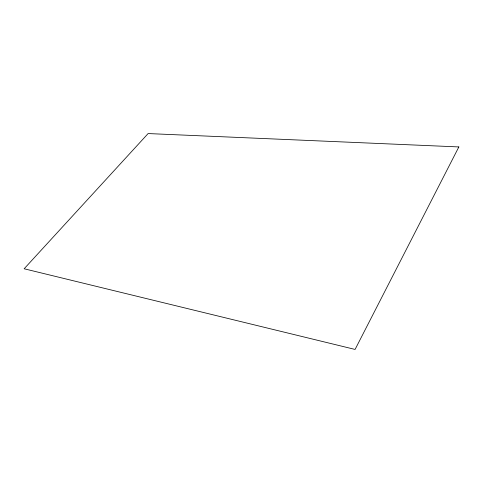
<?xml version="1.0" encoding="UTF-8"?>
<svg xmlns="http://www.w3.org/2000/svg" width="483" height="483" viewBox="0 0 483 483"><rect width="100%" height="100%" fill="white"/><g stroke="black" fill="none" stroke-linecap="round" stroke-linejoin="round"><path stroke-width="0.72" d="M458.85 146.935L355.09 349.438L24.15 268.771L148.112 133.562L458.85 146.935"/></g></svg>
